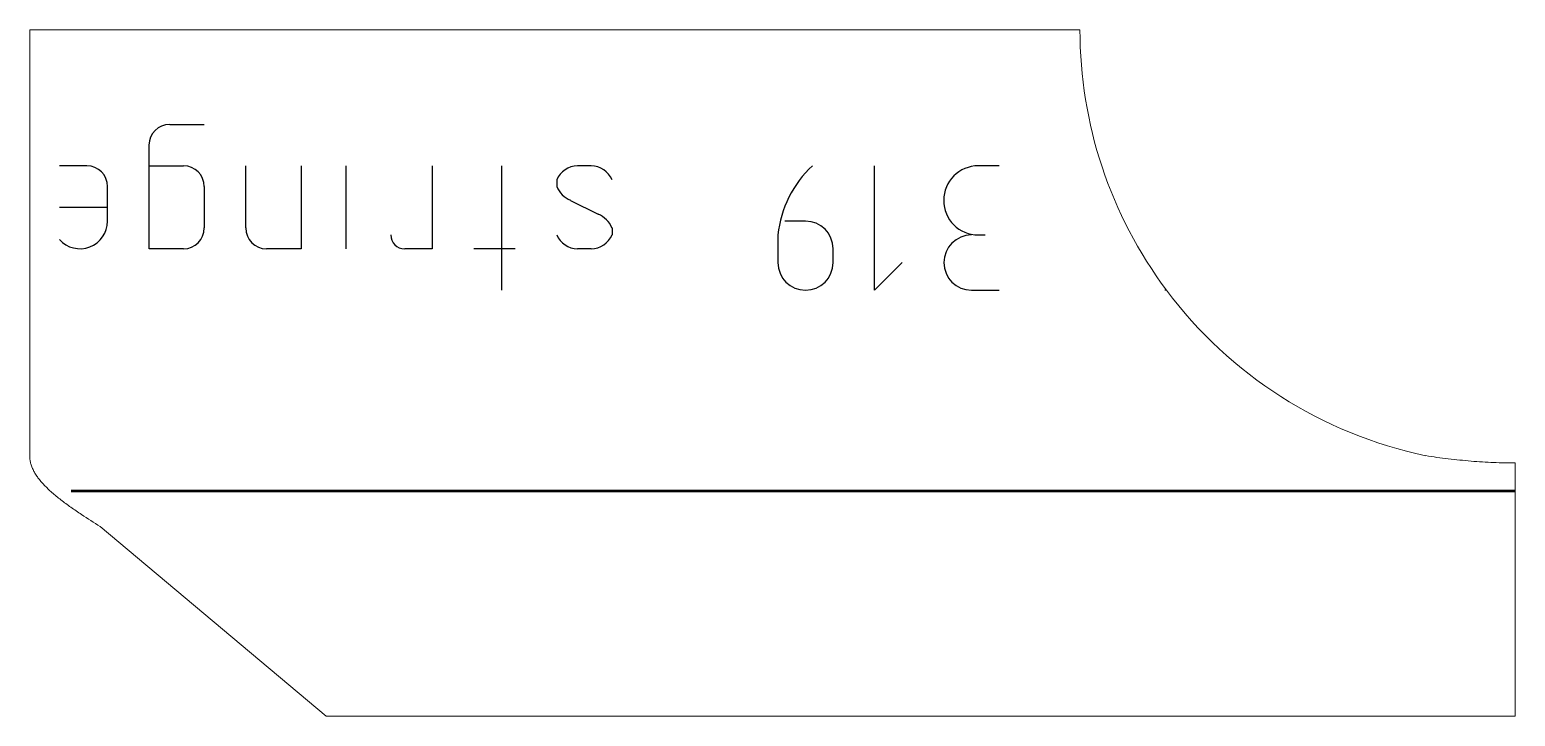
# Model space of a CAD drawing. Header units: millimetres. Extents: x 1 to 120, y 0 to 55.
import ezdxf

# ---------------------------------------------------------------- set-up
doc = ezdxf.new("R2010")
doc.units = ezdxf.units.MM
for name, color, linetype, lineweight in [('IV_BEND', 250, 'Continuous', 50), ('IV_MARK_SURFACE', 2, 'Continuous', 25), ('IV_OUTER_PROFILE', 7, 'Continuous', 5)]:
    doc.layers.add(name, color=color, linetype=linetype, lineweight=lineweight)

msp = doc.modelspace()

# ---------------------------------------------------------------- linework, layer by layer
at = {"layer": 'IV_BEND'}
msp.add_line((120.04, 18.1), (3.96, 18.1), dxfattribs=at)
at = {"layer": 'IV_MARK_SURFACE'}
for p, q in [((11.87, 47.59), (14.65, 47.59)), ((10.21, 44.26), (10.21, 45.92)), ((5.21, 44.26), (3, 44.26)), ((10.21, 44.26), (12.98, 44.26)), ((10.21, 37.59), (10.21, 44.26)), ((17.98, 39.26), (17.98, 44.26)), ((22.43, 44.26), (22.43, 37.59)), ((26.04, 44.26), (26.04, 37.59)), ((32.98, 44.26), (32.98, 37.59)), ((38.54, 44.26), (38.54, 37.59)), ((45.76, 44.26), (44.65, 44.26)), ((68.54, 34.26), (68.54, 44.26)), ((78.54, 44.26), (76.87, 44.26)), ((42.98, 43.15), (42.98, 42.59)), ((6.87, 40.92), (6.87, 42.59)), ((14.65, 42.59), (14.65, 39.26)), ((6.87, 40.92), (3, 40.92)), ((6.87, 39.81), (6.87, 40.92)), ((44.1, 41.48), (46.32, 40.37)), ((62.98, 39.81), (61.32, 39.81)), ((47.43, 39.26), (47.43, 38.7)), ((60.76, 38.7), (60.76, 36.48)), ((76.87, 38.7), (77.43, 38.7)), ((12.98, 37.59), (10.21, 37.59)), ((22.43, 37.59), (19.65, 37.59)), ((32.98, 37.59), (30.76, 37.59)), ((38.54, 37.59), (36.32, 37.59)), ((39.65, 37.59), (38.54, 37.59)), ((38.54, 37.59), (38.54, 34.26)), ((45.76, 37.59), (44.65, 37.59)), ((65.21, 36.48), (65.21, 37.59)), ((70.76, 36.48), (68.54, 34.26)), ((76.32, 34.26), (78.54, 34.26)), ((92, 34.26), (91.87, 34.26))]:
    msp.add_line(p, q, dxfattribs=at)
for centre, radius, start, end in [((11.87, 45.92), 1.67, 90, 180), ((5.21, 42.59), 1.67, 0, 90), ((12.98, 42.59), 1.67, 0, 90), ((44.66, 42.43), 1.82, 90.3744, 157.0058), ((45.75, 42.43), 1.82, 22.9942, 89.6256), ((69.57, 37.77), 8.86, 132.9047, 173.9652), ((76.87, 41.48), 2.78, 90, 270), ((44.84, 43.34), 2, 201.8601, 248.1399), ((4.65, 39.81), 2.22, 222.0212, 0), ((45.57, 38.51), 2, 21.8601, 68.1399), ((62.98, 37.59), 2.22, 0, 90), ((12.98, 39.26), 1.67, 270, 0), ((19.65, 39.26), 1.67, 180, 270), ((30.76, 38.7), 1.11, 180, 270), ((44.66, 39.41), 1.82, 202.9942, 269.6256), ((45.75, 39.41), 1.82, 270.3744, 337.0058), ((76.32, 36.48), 2.22, 90, 270), ((62.98, 36.48), 2.22, 180, 0)]:
    msp.add_arc(centre, radius, start, end, dxfattribs=at)
at = {"layer": 'IV_OUTER_PROFILE'}
for p, q in [((0.62, 55.2), (3, 55.2)), ((0.62, 20.95), (0.62, 55.2)), ((3, 55.2), (85.04, 55.2)), ((120.04, 20.38), (120.04, 19.95)), ((120.04, 19.95), (120.04, 0)), ((6.28, 15.25), (24.45, 0)), ((24.45, 0), (120.04, 0))]:
    msp.add_line(p, q, dxfattribs=at)
for centre, radius, start, end in [((120.04, 55.2), 35, 180, 216.755), ((120.04, 55.2), 35, 216.755, 258.1174), ((2.99, 20.95), 2.37, 180.0722, 187.2525), ((3.17, 20.99), 2.56, 187.4238, 194.1711), ((3.48, 21.08), 2.88, 194.4171, 200.6001), ((119.63, 63.18), 42.77, 260.8471, 263.3181), ((120.09, 66.69), 46.31, 263.2586, 265.5346), ((120.19, 67.71), 47.34, 265.5172, 266.6179), ((120.16, 67.26), 46.89, 266.6219, 267.7188), ((120.1, 66.06), 45.69, 267.729, 268.8356), ((120.05, 64.14), 43.76, 268.8525, 269.9832), ((3.9, 21.25), 3.33, 200.8856, 206.4457), ((4.35, 21.49), 3.84, 206.6886, 211.749), ((5.14, 22.01), 4.79, 212.0709, 216.3551), ((6.12, 22.78), 6.03, 216.6674, 220.2612), ((7.27, 23.8), 7.57, 220.5213, 223.5375), ((8.62, 25.13), 9.46, 223.7516, 226.2867), ((10.19, 26.82), 11.77, 226.4626, 228.596), ((12.02, 28.95), 14.58, 228.7408, 230.5369), ((14.16, 31.62), 18, 230.6568, 232.1672), ((19.34, 38.5), 26.61, 232.4593, 234.6035), ((27.92, 50.93), 41.71, 234.8851, 236.3245), ((192.87, 304.44), 344.16, 236.8731, 237.1687)]:
    msp.add_arc(centre, radius, start, end, dxfattribs=at)

doc.saveas('drawing.dxf')
